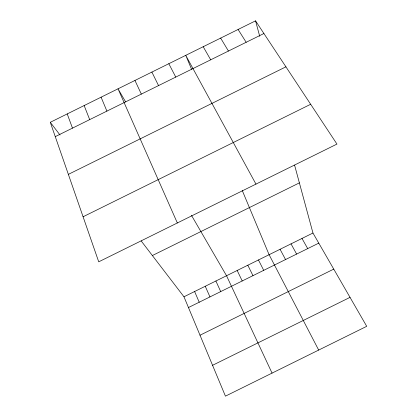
<?xml version="1.0" encoding="UTF-8"?>
<svg xmlns="http://www.w3.org/2000/svg" width="417" height="417" viewBox="0 0 417 417"><rect width="100%" height="100%" fill="white"/><g stroke="black" fill="none" stroke-linecap="round" stroke-linejoin="round"><path stroke-width="0.63" d="M50.285 122.296L255.543 20.85L336.962 144.079L98.725 261.824L50.285 122.296L60.017 134.999M55.263 136.635L263.909 33.516M68.362 174.363L285.926 66.835M83.082 216.762L310.665 104.281M152.372 255.538L299.385 182.875M141.181 240.932L183.97 296.779L312.958 233.025L294.579 165.122M188.458 307.538L318.776 243.127M200.009 335.221L333.751 269.116M212.561 365.302L350.03 297.363M238.091 29.471L246.176 42.284M220.645 38.093L228.438 51.046M125.606 101.884L118.021 88.816L177.345 222.97M191.486 215.37L226.535 275.741L272.056 373.106M312.958 233.025L366.715 326.323L225.435 396.15L183.97 296.779M203.199 46.72L210.705 59.813M301.991 238.446L307.699 248.605M291.03 243.867L296.623 254.078M255.965 184.116L185.753 55.341L191.58 69.274M280.068 249.283L285.546 259.551M318.682 350.066L269.101 254.704L242.183 190.314M168.822 63.712L175.755 77.082M258.462 259.963L263.716 270.341M247.818 265.222L252.968 275.653M151.887 72.078L158.543 85.594M237.174 270.482L242.214 280.969M134.952 80.45L141.332 94.101M215.891 281.001L220.713 291.592M205.253 286.26L209.959 296.909M194.609 291.519L199.211 302.221M101.086 97.187L106.903 111.115M84.151 105.553L89.691 119.622M67.22 113.924L72.48 128.128M255.543 20.85L259.718 36.3"/></g></svg>
